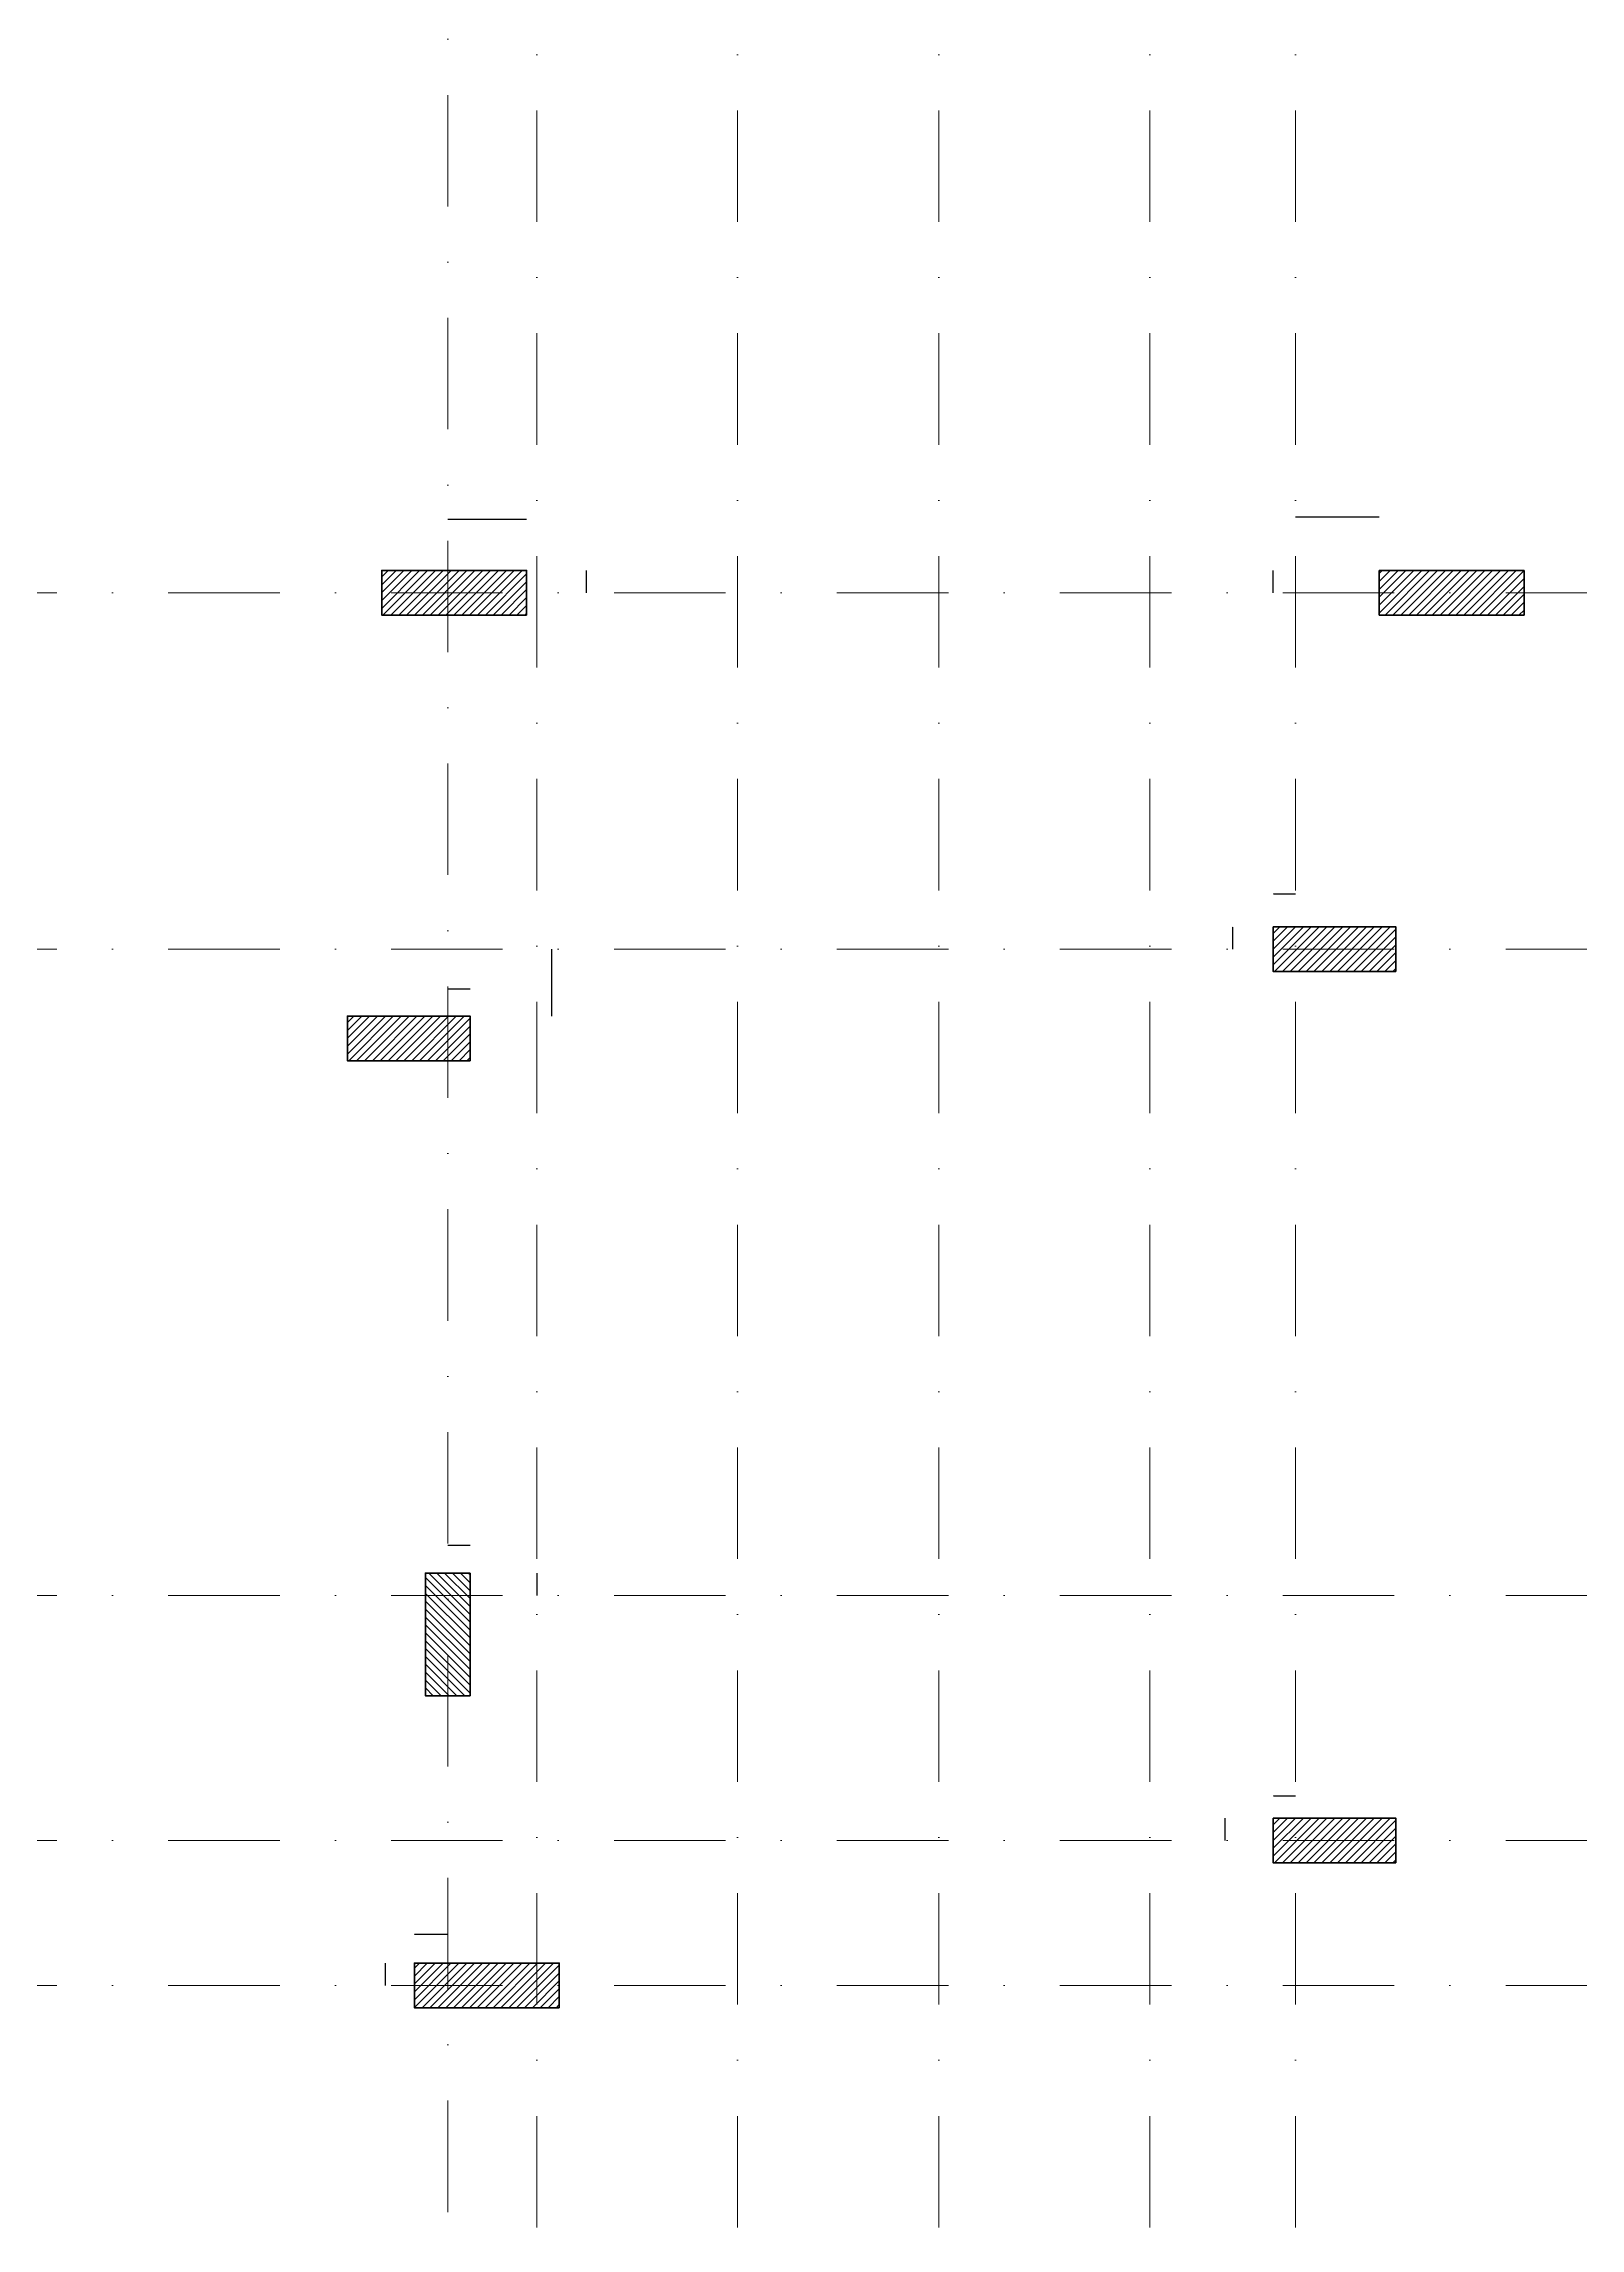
# Model space of a CAD drawing. Header units: millimetres. Extents: x -27612495 to -27487022, y 19489767 to 19649472.
# Drawn here: x -27527213 to -27520319, y 19511149 to 19520953 of the extents above; entities that cross this region are included whole.
import ezdxf
from ezdxf.enums import TextEntityAlignment as Align

# ---------------------------------------------------------------- set-up
doc = ezdxf.new("R2010")
doc.units = ezdxf.units.MM
doc.header["$MEASUREMENT"] = 0
doc.header["$PDMODE"] = 35
doc.linetypes.add('DASHDOT', pattern=[1, 0.5, -0.25, 0, -0.25])
doc.layers.add('A-AXIS-TEXT', color=3, linetype='Continuous')
for name, color, linetype, lineweight in [('axies', 250, 'DASHDOT', 9), ('COLUMN HATCH', 1, 'Continuous', 0), ('COLUMNS', 5, 'Continuous', 35), ('dim', 3, 'Continuous', 9), ('DIM-IN', 10, 'Continuous', 0), ('TK', 87, 'Continuous', 18)]:
    doc.layers.add(name, color=color, linetype=linetype, lineweight=lineweight)
doc.styles.add('Sosa_F', font='sosa.shx')
doc.styles.add('x-arab', font='xarb.shx')
doc.dimstyles.new('Tic', dxfattribs={"dimtxt": 0.15, "dimasz": 0.15, "dimexe": 0.15, "dimexo": 0.8, "dimgap": 0.03, "dimtad": 1, "dimzin": 1, "dimdsep": 46, "dimtxsty": 'Sosa_F', "dimblk1": 'TK', "dimblk2": 'TK', "dimsah": 1, "dimcen": 0.5, "dimse1": 1, "dimse2": 1, "dimclrd": 7, "dimclre": 1, "dimclrt": 256, "dimadec": 0, "dimazin": 0, "dimtfac": 0.5, "dimtix": 1, "dimtmove": 0, "dimatfit": 3, "dimldrblk": 'TK', "dimfxl": 0.15, "dimtolj": 1, "dimtzin": 0, "dimarcsym": 0})

# ---------------------------------------------------------------- blocks, each defined once
blk = doc.blocks.new('ax')
at = {"layer": 'axies', "linetype": 'DASHDOT', "lineweight": 9}
for p, q in [((12420.5268, -3388.3757), (12420.5268, -3415.3649)), ((12421.4268, -3388.3757), (12421.4268, -3415.3649)), ((12422.3304, -3388.3757), (12422.3304, -3415.3649)), ((12423.2768, -3388.3757), (12423.2768, -3415.3649)), ((12423.9304, -3388.3757), (12423.9304, -3415.3649)), ((12420.1266, -3389.3067), (12420.1266, -3414.4339)), ((12409.8717, -3395.5408), (12435.2358, -3395.5408)), ((12409.8717, -3397.1408), (12435.2358, -3397.1408)), ((12409.8717, -3400.0408), (12435.2358, -3400.0408)), ((12409.8717, -3401.1408), (12435.2358, -3401.1408)), ((12409.8717, -3401.7908), (12435.2358, -3401.7908))]:
    blk.add_line(p, q, dxfattribs=at)
at = {"layer": 'A-AXIS-TEXT', "style": 'x-arab', "flags": 12}
for tag, p in [('1', (12409.4717, -3390.5485)), ('1', (12409.4717, -3390.5485)), ('1', (12435.6358, -3390.5485)), ('1', (12435.6358, -3390.5485)), ('2', (12409.4717, -3395.5485)), ('2', (12435.6358, -3395.5485)), ('3', (12409.4717, -3397.1485)), ('3', (12435.6358, -3397.1485)), ('4', (12409.4717, -3400.0485)), ('4', (12435.6358, -3400.0485)), ('5', (12409.4717, -3401.1485)), ('5', (12435.6358, -3401.1485)), ('6', (12409.4717, -3401.7985)), ('6', (12435.6358, -3401.7985)), ('7', (12409.4717, -3403.6985)), ('7', (12435.6358, -3403.6985)), ('8', (12409.4717, -3405.3479)), ('8', (12435.6358, -3405.3479)), ('9', (12409.4717, -3409.2517)), ('9', (12435.6358, -3409.2517)), ('10', (12409.4717, -3413.1626)), ('10', (12435.6358, -3413.1626))]:
    blk.add_attdef(tag, text='', height=0.36, dxfattribs=at).set_placement(p, align=Align.MIDDLE)
blk = doc.blocks.new('TK')
at = {"layer": 'TK'}
blk.add_line((0, 0), (0, 0), dxfattribs=at)
blk.add_line((0, 0), (0, 0), dxfattribs=at)
blk.add_line((0, 0), (0, 0), dxfattribs=at)
blk = doc.blocks.new('*D221')
at = {"layer": 'Defpoints', "color": 0, "linetype": 'ByBlock', "transparency": 16777216}
for p in [(-27525046.4, 19518819.5), (-27525400.3, 19518588.7), (-27525046.4, 19518588.7)]:
    blk.add_point(p, dxfattribs=at)
at = {"layer": 'DIM-IN', "color": 7, "linetype": 'ByBlock', "lineweight": -2, "transparency": 16777216}
blk.add_line((-27525400.1, 19518819.5), (-27525046.5, 19518819.5), dxfattribs=at)
at = {"layer": 'DIM-IN', "color": 7, "linetype": 'ByBlock', "lineweight": -2, "transparency": 16777216, "xscale": 0.15, "yscale": 0.15, "zscale": 0.15, "rotation": 180}
blk.add_blockref('TK', (-27525400.3, 19518819.5), dxfattribs=at)
at = {"layer": 'DIM-IN', "color": 7, "linetype": 'ByBlock', "lineweight": -2, "transparency": 16777216, "xscale": 0.15, "yscale": 0.15, "zscale": 0.15}
blk.add_blockref('TK', (-27525046.4, 19518819.5), dxfattribs=at)
at = {"layer": 'DIM-IN', "linetype": 'ByBlock', "lineweight": 30, "transparency": 16777216, "insert": (-27525223.3, 19518819.7), "char_height": 0.15, "attachment_point": 5, "style": 'Sosa_F'}
blk.add_mtext('\\A1;353.89', dxfattribs=at)
blk = doc.blocks.new('*D222')
at = {"layer": 'Defpoints', "color": 0, "linetype": 'ByBlock', "transparency": 16777216}
for p in [(-27525046.4, 19518588.7), (-27525046.4, 19518488.7), (-27524778.6, 19518488.7)]:
    blk.add_point(p, dxfattribs=at)
at = {"layer": 'DIM-IN', "color": 7, "linetype": 'ByBlock', "lineweight": -2, "transparency": 16777216}
blk.add_line((-27524778.6, 19518588.6), (-27524778.6, 19518488.9), dxfattribs=at)
at = {"layer": 'DIM-IN', "color": 7, "linetype": 'ByBlock', "lineweight": -2, "transparency": 16777216, "xscale": 0.15, "yscale": 0.15, "zscale": 0.15}
for p, rotation in [((-27524778.6, 19518588.7), 90), ((-27524778.6, 19518488.7), 270)]:
    blk.add_blockref('TK', p, dxfattribs=dict(at, rotation=rotation))
at = {"layer": 'DIM-IN', "linetype": 'ByBlock', "lineweight": 30, "transparency": 16777216, "insert": (-27524778.8, 19518538.7), "char_height": 0.15, "attachment_point": 5, "rotation": 90, "style": 'Sosa_F'}
blk.add_mtext('\\A1;100.00', dxfattribs=at)
blk = doc.blocks.new('*D223')
at = {"layer": 'Defpoints', "color": 0, "linetype": 'ByBlock', "transparency": 16777216}
for p in [(-27521596.4, 19518827.5), (-27521596.4, 19518588.6), (-27521221.4, 19518588.6)]:
    blk.add_point(p, dxfattribs=at)
at = {"layer": 'DIM-IN', "color": 7, "linetype": 'ByBlock', "lineweight": -2, "transparency": 16777216}
blk.add_line((-27521221.5, 19518827.5), (-27521596.2, 19518827.5), dxfattribs=at)
at = {"layer": 'DIM-IN', "color": 7, "linetype": 'ByBlock', "lineweight": -2, "transparency": 16777216, "xscale": 0.15, "yscale": 0.15, "zscale": 0.15, "rotation": 180}
blk.add_blockref('TK', (-27521596.4, 19518827.5), dxfattribs=at)
at = {"layer": 'DIM-IN', "color": 7, "linetype": 'ByBlock', "lineweight": -2, "transparency": 16777216, "xscale": 0.15, "yscale": 0.15, "zscale": 0.15}
blk.add_blockref('TK', (-27521221.4, 19518827.5), dxfattribs=at)
at = {"layer": 'DIM-IN', "linetype": 'ByBlock', "lineweight": 30, "transparency": 16777216, "insert": (-27521408.9, 19518827.6), "char_height": 0.15, "attachment_point": 5, "style": 'Sosa_F'}
blk.add_mtext('\\A1;375.00', dxfattribs=at)
blk = doc.blocks.new('*D224')
at = {"layer": 'Defpoints', "color": 0, "linetype": 'ByBlock', "transparency": 16777216}
for p in [(-27521221.4, 19518588.6), (-27521698.8, 19518488.7), (-27521221.4, 19518488.7)]:
    blk.add_point(p, dxfattribs=at)
at = {"layer": 'DIM-IN', "color": 7, "linetype": 'ByBlock', "lineweight": -2, "transparency": 16777216}
blk.add_line((-27521698.8, 19518588.4), (-27521698.8, 19518488.9), dxfattribs=at)
at = {"layer": 'DIM-IN', "color": 7, "linetype": 'ByBlock', "lineweight": -2, "transparency": 16777216, "xscale": 0.15, "yscale": 0.15, "zscale": 0.15}
for p, rotation in [((-27521698.8, 19518588.6), 90), ((-27521698.8, 19518488.7), 270)]:
    blk.add_blockref('TK', p, dxfattribs=dict(at, rotation=rotation))
at = {"layer": 'DIM-IN', "linetype": 'ByBlock', "lineweight": 30, "transparency": 16777216, "insert": (-27521699, 19518538.6), "char_height": 0.15, "attachment_point": 5, "rotation": 90, "style": 'Sosa_F'}
blk.add_mtext('\\A1;99.82', dxfattribs=at)
blk = doc.blocks.new('*D233')
at = {"layer": 'Defpoints', "color": 0, "linetype": 'ByBlock', "transparency": 16777216}
for p in [(-27525300.1, 19516711.3), (-27525400.3, 19516588.7), (-27525300.1, 19516588.7)]:
    blk.add_point(p, dxfattribs=at)
at = {"layer": 'DIM-IN', "color": 7, "linetype": 'ByBlock', "lineweight": -2, "transparency": 16777216}
blk.add_line((-27525400.1, 19516711.3), (-27525300.2, 19516711.3), dxfattribs=at)
at = {"layer": 'DIM-IN', "color": 7, "linetype": 'ByBlock', "lineweight": -2, "transparency": 16777216, "xscale": 0.15, "yscale": 0.15, "zscale": 0.15, "rotation": 180}
blk.add_blockref('TK', (-27525400.3, 19516711.3), dxfattribs=at)
at = {"layer": 'DIM-IN', "color": 7, "linetype": 'ByBlock', "lineweight": -2, "transparency": 16777216, "xscale": 0.15, "yscale": 0.15, "zscale": 0.15}
blk.add_blockref('TK', (-27525300.1, 19516711.3), dxfattribs=at)
at = {"layer": 'DIM-IN', "linetype": 'ByBlock', "lineweight": 30, "transparency": 16777216, "insert": (-27525350.2, 19516711.5), "char_height": 0.15, "attachment_point": 5, "style": 'Sosa_F'}
blk.add_mtext('\\A1;100.21', dxfattribs=at)
blk = doc.blocks.new('*D234')
at = {"layer": 'Defpoints', "color": 0, "linetype": 'ByBlock', "transparency": 16777216}
for p in [(-27525217.4, 19516888.7), (-27524932.6, 19516888.7), (-27525300.1, 19516588.7)]:
    blk.add_point(p, dxfattribs=at)
at = {"layer": 'DIM-IN', "color": 7, "linetype": 'ByBlock', "lineweight": -2, "transparency": 16777216}
blk.add_line((-27524932.6, 19516588.9), (-27524932.6, 19516888.6), dxfattribs=at)
at = {"layer": 'DIM-IN', "color": 7, "linetype": 'ByBlock', "lineweight": -2, "transparency": 16777216, "xscale": 0.15, "yscale": 0.15, "zscale": 0.15}
for p, rotation in [((-27524932.6, 19516888.7), 90), ((-27524932.6, 19516588.7), 270)]:
    blk.add_blockref('TK', p, dxfattribs=dict(at, rotation=rotation))
at = {"layer": 'DIM-IN', "linetype": 'ByBlock', "lineweight": 30, "transparency": 16777216, "insert": (-27524932.8, 19516738.7), "char_height": 0.15, "attachment_point": 5, "rotation": 90, "style": 'Sosa_F'}
blk.add_mtext('\\A1;300.00', dxfattribs=at)
blk = doc.blocks.new('*D235')
at = {"layer": 'Defpoints', "color": 0, "linetype": 'ByBlock', "transparency": 16777216}
for p in [(-27521596.4, 19517138.2), (-27521696.4, 19516988.7), (-27521596.4, 19516988.7)]:
    blk.add_point(p, dxfattribs=at)
at = {"layer": 'DIM-IN', "color": 7, "linetype": 'ByBlock', "lineweight": -2, "transparency": 16777216}
blk.add_line((-27521696.2, 19517138.2), (-27521596.5, 19517138.2), dxfattribs=at)
at = {"layer": 'DIM-IN', "color": 7, "linetype": 'ByBlock', "lineweight": -2, "transparency": 16777216, "xscale": 0.15, "yscale": 0.15, "zscale": 0.15, "rotation": 180}
blk.add_blockref('TK', (-27521696.4, 19517138.2), dxfattribs=at)
at = {"layer": 'DIM-IN', "color": 7, "linetype": 'ByBlock', "lineweight": -2, "transparency": 16777216, "xscale": 0.15, "yscale": 0.15, "zscale": 0.15}
blk.add_blockref('TK', (-27521596.4, 19517138.2), dxfattribs=at)
at = {"layer": 'DIM-IN', "linetype": 'ByBlock', "lineweight": 30, "transparency": 16777216, "insert": (-27521646.4, 19517138.3), "char_height": 0.15, "attachment_point": 5, "style": 'Sosa_F'}
blk.add_mtext('\\A1;100.00', dxfattribs=at)
blk = doc.blocks.new('*D236')
at = {"layer": 'Defpoints', "color": 0, "linetype": 'ByBlock', "transparency": 16777216}
for p in [(-27521696.4, 19516988.7), (-27521879.5, 19516888.7), (-27521696.4, 19516888.7)]:
    blk.add_point(p, dxfattribs=at)
at = {"layer": 'DIM-IN', "color": 7, "linetype": 'ByBlock', "lineweight": -2, "transparency": 16777216}
blk.add_line((-27521879.5, 19516988.6), (-27521879.5, 19516888.9), dxfattribs=at)
at = {"layer": 'DIM-IN', "color": 7, "linetype": 'ByBlock', "lineweight": -2, "transparency": 16777216, "xscale": 0.15, "yscale": 0.15, "zscale": 0.15}
for p, rotation in [((-27521879.5, 19516988.7), 90), ((-27521879.5, 19516888.7), 270)]:
    blk.add_blockref('TK', p, dxfattribs=dict(at, rotation=rotation))
at = {"layer": 'DIM-IN', "linetype": 'ByBlock', "lineweight": 30, "transparency": 16777216, "insert": (-27521879.6, 19516938.7), "char_height": 0.15, "attachment_point": 5, "rotation": 90, "style": 'Sosa_F'}
blk.add_mtext('\\A1;100.00', dxfattribs=at)
blk = doc.blocks.new('*D245')
at = {"layer": 'Defpoints', "color": 0, "linetype": 'ByBlock', "transparency": 16777216}
for p in [(-27525300.1, 19514215.2), (-27525400.3, 19514088.8), (-27525300.1, 19514088.8)]:
    blk.add_point(p, dxfattribs=at)
at = {"layer": 'DIM-IN', "color": 7, "linetype": 'ByBlock', "lineweight": -2, "transparency": 16777216}
blk.add_line((-27525400.1, 19514215.2), (-27525300.2, 19514215.2), dxfattribs=at)
at = {"layer": 'DIM-IN', "color": 7, "linetype": 'ByBlock', "lineweight": -2, "transparency": 16777216, "xscale": 0.15, "yscale": 0.15, "zscale": 0.15, "rotation": 180}
blk.add_blockref('TK', (-27525400.3, 19514215.2), dxfattribs=at)
at = {"layer": 'DIM-IN', "color": 7, "linetype": 'ByBlock', "lineweight": -2, "transparency": 16777216, "xscale": 0.15, "yscale": 0.15, "zscale": 0.15}
blk.add_blockref('TK', (-27525300.1, 19514215.2), dxfattribs=at)
at = {"layer": 'DIM-IN', "linetype": 'ByBlock', "lineweight": 30, "transparency": 16777216, "insert": (-27525350.2, 19514215.4), "char_height": 0.15, "attachment_point": 5, "style": 'Sosa_F'}
blk.add_mtext('\\A1;100.21', dxfattribs=at)
blk = doc.blocks.new('*D246')
at = {"layer": 'Defpoints', "color": 0, "linetype": 'ByBlock', "transparency": 16777216}
for p in [(-27525300.1, 19514088.8), (-27525300.1, 19513988.7), (-27525000.1, 19513988.7)]:
    blk.add_point(p, dxfattribs=at)
at = {"layer": 'DIM-IN', "color": 7, "linetype": 'ByBlock', "lineweight": -2, "transparency": 16777216}
blk.add_line((-27525000.1, 19514088.7), (-27525000.1, 19513988.9), dxfattribs=at)
at = {"layer": 'DIM-IN', "color": 7, "linetype": 'ByBlock', "lineweight": -2, "transparency": 16777216, "xscale": 0.15, "yscale": 0.15, "zscale": 0.15}
for p, rotation in [((-27525000.1, 19514088.8), 90), ((-27525000.1, 19513988.7), 270)]:
    blk.add_blockref('TK', p, dxfattribs=dict(at, rotation=rotation))
at = {"layer": 'DIM-IN', "linetype": 'ByBlock', "lineweight": 30, "transparency": 16777216, "insert": (-27525000.2, 19514038.8), "char_height": 0.15, "attachment_point": 5, "rotation": 90, "style": 'Sosa_F'}
blk.add_mtext('\\A1;100.07', dxfattribs=at)
blk = doc.blocks.new('*D249')
at = {"layer": 'Defpoints', "color": 0, "linetype": 'ByBlock', "transparency": 16777216}
for p in [(-27525400.3, 19512468.5), (-27525550.1, 19512338.8), (-27525400.3, 19512338.8)]:
    blk.add_point(p, dxfattribs=at)
at = {"layer": 'DIM-IN', "color": 7, "linetype": 'ByBlock', "lineweight": -2, "transparency": 16777216}
blk.add_line((-27525549.9, 19512468.5), (-27525400.4, 19512468.5), dxfattribs=at)
at = {"layer": 'DIM-IN', "color": 7, "linetype": 'ByBlock', "lineweight": -2, "transparency": 16777216, "xscale": 0.15, "yscale": 0.15, "zscale": 0.15, "rotation": 180}
blk.add_blockref('TK', (-27525550.1, 19512468.5), dxfattribs=at)
at = {"layer": 'DIM-IN', "color": 7, "linetype": 'ByBlock', "lineweight": -2, "transparency": 16777216, "xscale": 0.15, "yscale": 0.15, "zscale": 0.15}
blk.add_blockref('TK', (-27525400.3, 19512468.5), dxfattribs=at)
at = {"layer": 'DIM-IN', "linetype": 'ByBlock', "lineweight": 30, "transparency": 16777216, "insert": (-27525475.2, 19512468.7), "char_height": 0.15, "attachment_point": 5, "style": 'Sosa_F'}
blk.add_mtext('\\A1;149.79', dxfattribs=at)
blk = doc.blocks.new('*D250')
at = {"layer": 'Defpoints', "color": 0, "linetype": 'ByBlock', "transparency": 16777216}
for p in [(-27525550.1, 19512338.8), (-27525680.7, 19512238.8), (-27525550.1, 19512238.8)]:
    blk.add_point(p, dxfattribs=at)
at = {"layer": 'DIM-IN', "color": 7, "linetype": 'ByBlock', "lineweight": -2, "transparency": 16777216}
blk.add_line((-27525680.7, 19512338.6), (-27525680.7, 19512238.9), dxfattribs=at)
at = {"layer": 'DIM-IN', "color": 7, "linetype": 'ByBlock', "lineweight": -2, "transparency": 16777216, "xscale": 0.15, "yscale": 0.15, "zscale": 0.15}
for p, rotation in [((-27525680.7, 19512338.8), 90), ((-27525680.7, 19512238.8), 270)]:
    blk.add_blockref('TK', p, dxfattribs=dict(at, rotation=rotation))
at = {"layer": 'DIM-IN', "linetype": 'ByBlock', "lineweight": 30, "transparency": 16777216, "insert": (-27525680.8, 19512288.8), "char_height": 0.15, "attachment_point": 5, "rotation": 90, "style": 'Sosa_F'}
blk.add_mtext('\\A1;100.00', dxfattribs=at)
blk = doc.blocks.new('*D251')
at = {"layer": 'Defpoints', "color": 0, "linetype": 'ByBlock', "transparency": 16777216}
for p in [(-27521596.4, 19513089.7), (-27521696.4, 19512988.7), (-27521596.4, 19512988.7)]:
    blk.add_point(p, dxfattribs=at)
at = {"layer": 'DIM-IN', "color": 7, "linetype": 'ByBlock', "lineweight": -2, "transparency": 16777216}
blk.add_line((-27521696.2, 19513089.7), (-27521596.5, 19513089.7), dxfattribs=at)
at = {"layer": 'DIM-IN', "color": 7, "linetype": 'ByBlock', "lineweight": -2, "transparency": 16777216, "xscale": 0.15, "yscale": 0.15, "zscale": 0.15, "rotation": 180}
blk.add_blockref('TK', (-27521696.4, 19513089.7), dxfattribs=at)
at = {"layer": 'DIM-IN', "color": 7, "linetype": 'ByBlock', "lineweight": -2, "transparency": 16777216, "xscale": 0.15, "yscale": 0.15, "zscale": 0.15}
blk.add_blockref('TK', (-27521596.4, 19513089.7), dxfattribs=at)
at = {"layer": 'DIM-IN', "linetype": 'ByBlock', "lineweight": 30, "transparency": 16777216, "insert": (-27521646.4, 19513089.8), "char_height": 0.15, "attachment_point": 5, "style": 'Sosa_F'}
blk.add_mtext('\\A1;100.00', dxfattribs=at)
blk = doc.blocks.new('*D252')
at = {"layer": 'Defpoints', "color": 0, "linetype": 'ByBlock', "transparency": 16777216}
for p in [(-27521696.4, 19512988.7), (-27521913.6, 19512888.7), (-27521696.4, 19512888.7)]:
    blk.add_point(p, dxfattribs=at)
at = {"layer": 'DIM-IN', "color": 7, "linetype": 'ByBlock', "lineweight": -2, "transparency": 16777216}
blk.add_line((-27521913.6, 19512988.6), (-27521913.6, 19512888.9), dxfattribs=at)
at = {"layer": 'DIM-IN', "color": 7, "linetype": 'ByBlock', "lineweight": -2, "transparency": 16777216, "xscale": 0.15, "yscale": 0.15, "zscale": 0.15}
for p, rotation in [((-27521913.6, 19512988.7), 90), ((-27521913.6, 19512888.7), 270)]:
    blk.add_blockref('TK', p, dxfattribs=dict(at, rotation=rotation))
at = {"layer": 'DIM-IN', "linetype": 'ByBlock', "lineweight": 30, "transparency": 16777216, "insert": (-27521913.7, 19512938.7), "char_height": 0.15, "attachment_point": 5, "rotation": 90, "style": 'Sosa_F'}
blk.add_mtext('\\A1;100.00', dxfattribs=at)

msp = doc.modelspace()

# ---------------------------------------------------------------- hatches: boundary and pattern name
at = {"layer": 'COLUMN HATCH'}
h = msp.add_hatch(dxfattribs=at)
h.set_pattern_fill('ANSI31', color=256, scale=200, angle=-360)
h.set_pattern_definition([(45, (-30969913.533, 8201380.562), (-17.67766953, 17.67766953), [])])
h.paths.add_polyline_path([(-27525046.388, 19518588.734), (-27525046.388, 19518388.734), (-27525696.388, 19518388.734), (-27525696.388, 19518588.734)])
h = msp.add_hatch(dxfattribs=at)
h.set_pattern_fill('ANSI31', color=256, scale=200, angle=-180)
h.set_pattern_definition([(225, (-24076454.244, 30835596.724), (17.67766953, -17.67766953), [])])
h.paths.add_polyline_path([(-27521221.388, 19518388.553), (-27521221.388, 19518588.553), (-27520571.388, 19518588.553), (-27520571.388, 19518388.553)])
h = msp.add_hatch(dxfattribs=at)
h.set_pattern_fill('ANSI31', color=256, scale=200, angle=-360)
h.set_pattern_definition([(45, (-30965913.533, 8199780.562), (-17.67766953, 17.67766953), [])])
h.paths.add_polyline_path([(-27521146.388, 19516988.734), (-27521146.388, 19516788.734), (-27521696.388, 19516788.734), (-27521696.388, 19516988.734)])
h = msp.add_hatch(dxfattribs=at)
h.set_pattern_fill('ANSI31', color=256, scale=200, angle=-360)
h.set_pattern_definition([(45, (-30970067.21, 8199380.567), (-17.67766953, 17.67766953), [])])
h.paths.add_polyline_path([(-27525300.067, 19516588.739), (-27525300.067, 19516388.739), (-27525850.067, 19516388.739), (-27525850.067, 19516588.739)])
h = msp.add_hatch(dxfattribs=at)
h.set_pattern_fill('ANSI31', color=256, scale=200, angle=-270)
h.set_pattern_definition([(135, (-16208291.895, 16069221.662), (-17.67766953, -17.67766953), [])])
h.paths.add_polyline_path([(-27525500.067, 19514088.807), (-27525300.067, 19514088.807), (-27525300.067, 19513538.807), (-27525500.067, 19513538.807)])
h = msp.add_hatch(dxfattribs=at)
h.set_pattern_fill('ANSI31', color=256, scale=200, angle=-360)
h.set_pattern_definition([(45, (-30965913.533, 8195780.562), (-17.67766953, 17.67766953), [])])
h.paths.add_polyline_path([(-27521146.388, 19512988.734), (-27521146.388, 19512788.734), (-27521696.388, 19512788.734), (-27521696.388, 19512988.734)])
h = msp.add_hatch(dxfattribs=at)
h.set_pattern_fill('ANSI31', color=256, scale=200, angle=-360)
h.set_pattern_definition([(45, (-30969667.21, 8195130.604), (-17.67766953, 17.67766953), [])])
h.paths.add_polyline_path([(-27524900.067, 19512338.776), (-27524900.067, 19512138.776), (-27525550.067, 19512138.776), (-27525550.067, 19512338.776)])

# ---------------------------------------------------------------- linework, layer by layer
at = {"layer": 'COLUMNS', "linetype": 'ByBlock'}
for points in [[(-27525046.388, 19518388.734), (-27525046.388, 19518588.734), (-27525696.388, 19518588.734), (-27525696.388, 19518388.734)], [(-27521221.388, 19518588.553), (-27521221.388, 19518388.553), (-27520571.388, 19518388.553), (-27520571.388, 19518588.553)], [(-27521146.388, 19516788.734), (-27521146.388, 19516988.734), (-27521696.388, 19516988.734), (-27521696.388, 19516788.734)], [(-27525300.067, 19516388.739), (-27525300.067, 19516588.739), (-27525850.067, 19516588.739), (-27525850.067, 19516388.739)], [(-27525300.067, 19514088.807), (-27525500.067, 19514088.807), (-27525500.067, 19513538.807), (-27525300.067, 19513538.807)], [(-27521146.388, 19512788.734), (-27521146.388, 19512988.734), (-27521696.388, 19512988.734), (-27521696.388, 19512788.734)], [(-27524900.067, 19512138.776), (-27524900.067, 19512338.776), (-27525550.067, 19512338.776), (-27525550.067, 19512138.776)]]:
    msp.add_lwpolyline(points, close=True, dxfattribs=at)

# ---------------------------------------------------------------- block references
at = {"layer": 'dim', "linetype": 'ByBlock', "lineweight": 30, "xscale": 1000, "yscale": 1000, "zscale": 1000}
msp.add_blockref('ax', (-39945526.836, 22914029.512), dxfattribs=at)

# ---------------------------------------------------------------- dimensions: what is measured, and where the dimension line sits
at = {"layer": 'DIM-IN', "linetype": 'ByBlock', "lineweight": 30}
for base, p1, p2, picture, middle in [((-27525046.388, 19518819.531), (-27525400.278, 19518588.734), (-27525046.388, 19518588.734), '*D221', (-27525223.333, 19518819.659)), ((-27521596.388, 19518827.466), (-27521221.388, 19518588.553), (-27521596.388, 19518588.553), '*D223', (-27521408.888, 19518827.595)), ((-27521596.388, 19517138.203), (-27521696.388, 19516988.734), (-27521596.388, 19516988.734), '*D235', (-27521646.388, 19517138.331)), ((-27525300.067, 19516711.329), (-27525400.278, 19516588.739), (-27525300.067, 19516588.739), '*D233', (-27525350.172, 19516711.457)), ((-27525300.067, 19514215.245), (-27525400.278, 19514088.807), (-27525300.067, 19514088.807), '*D245', (-27525350.172, 19514215.373)), ((-27521596.388, 19513089.701), (-27521696.388, 19512988.734), (-27521596.388, 19512988.734), '*D251', (-27521646.388, 19513089.829)), ((-27525400.278, 19512468.544), (-27525550.067, 19512338.776), (-27525400.278, 19512338.776), '*D249', (-27525475.172, 19512468.673))]:
    dim = msp.add_linear_dim(base=base, p1=p1, p2=p2, dimstyle='Tic', dxfattribs=at)
    dim.commit()
    dim.dimension.update_dxf_attribs({"geometry": picture, "text_midpoint": middle})
for base, p1, p2, picture, middle in [((-27524778.642, 19518488.734), (-27525046.388, 19518588.734), (-27525046.388, 19518488.734), '*D222', (-27524778.77, 19518538.734)), ((-27521698.84, 19518488.734), (-27521221.388, 19518588.553), (-27521221.388, 19518488.734), '*D224', (-27521698.968, 19518538.643)), ((-27521879.461, 19516888.734), (-27521696.388, 19516988.734), (-27521696.388, 19516888.734), '*D236', (-27521879.59, 19516938.734)), ((-27524932.639, 19516888.734), (-27525300.0665, 19516588.7389), (-27525217.4224, 19516888.734), '*D234', (-27524932.7671, 19516738.7365)), ((-27525000.067, 19513988.738), (-27525300.067, 19514088.807), (-27525300.067, 19513988.738), '*D246', (-27525000.195, 19514038.772)), ((-27521913.579, 19512888.734), (-27521696.388, 19512988.734), (-27521696.388, 19512888.734), '*D252', (-27521913.707, 19512938.734)), ((-27525680.681, 19512238.776), (-27525550.067, 19512338.776), (-27525550.067, 19512238.776), '*D250', (-27525680.809, 19512288.776))]:
    dim = msp.add_linear_dim(base=base, p1=p1, p2=p2, angle=90, dimstyle='Tic', dxfattribs=at)
    dim.commit()
    dim.dimension.update_dxf_attribs({"geometry": picture, "text_midpoint": middle})

doc.saveas('drawing.dxf')
